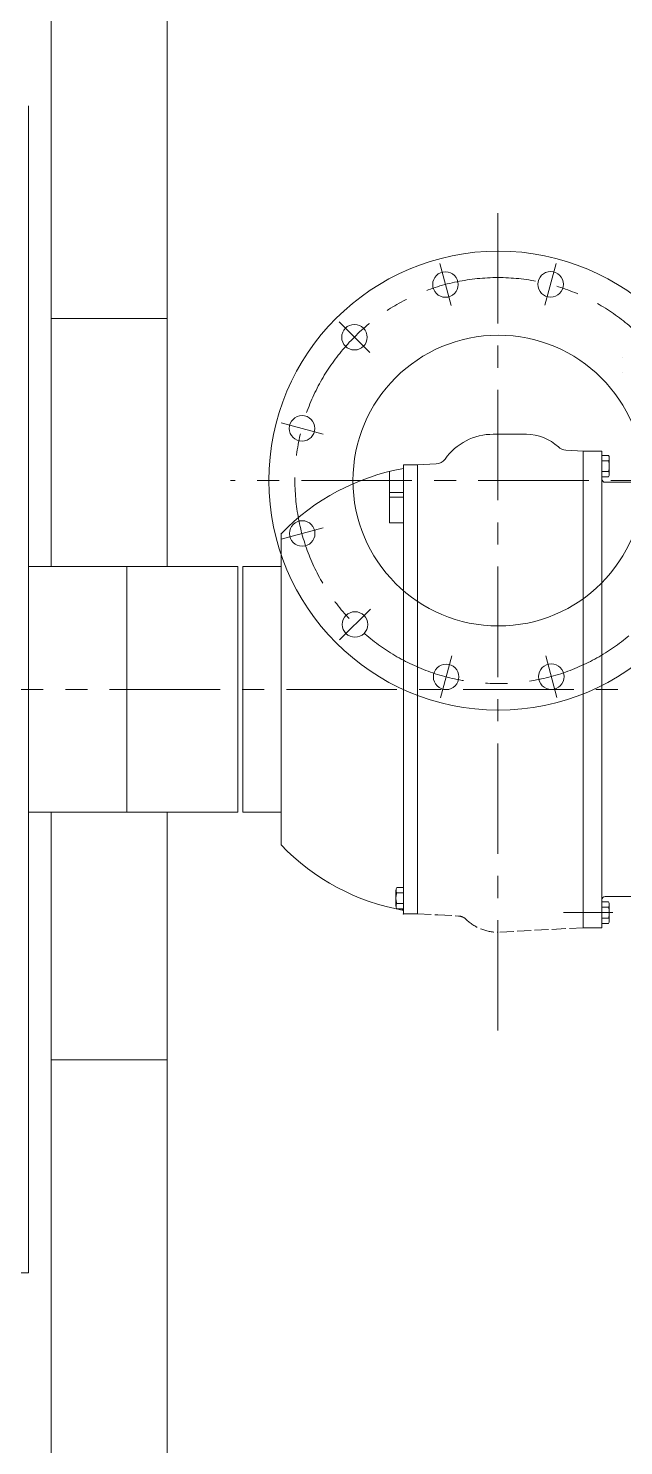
# Model space of a CAD drawing. Header units: inches. Extents: x 76 to 22091, y 292 to 17065.
# Drawn here: x 10788 to 11301, y 6576 to 7798 of the extents above; entities that cross this region are included whole.
import ezdxf

# ---------------------------------------------------------------- set-up
doc = ezdxf.new("R2010")
doc.units = ezdxf.units.IN
doc.header["$MEASUREMENT"] = 0
for name, pattern in [('ACAD_ISO02W100', [15, 12, -3]), ('CENTER', [50.8, 31.75, -6.35, 6.35, -6.35]), ('EB_DASH', [6, 3, -3])]:
    doc.linetypes.add(name, pattern=pattern)
for name, color, linetype, lineweight in [('CAXA0', 7, 'Continuous', 5), ('CAXA1', 5, 'CENTER', 5), ('CAXA2', 6, 'EB_DASH', 5), ('CAXA3', 7, 'Continuous', 5)]:
    doc.layers.add(name, color=color, linetype=linetype, lineweight=lineweight)

msp = doc.modelspace()

# ---------------------------------------------------------------- linework, layer by layer
at = {"color": 7, "linetype": 'Continuous', "lineweight": 5, "ltscale": 15}
for p, q in [((10807.51, 8278.36), (10807.51, 7334.38)), ((10907.51, 8278.58), (10907.51, 7334.38)), ((10807.51, 7122.38), (10807.51, 6178.36)), ((10907.51, 7122.38), (10907.51, 6178.36)), ((10907.51, 6908.96), (10807.51, 6908.96))]:
    msp.add_line(p, q, dxfattribs=at)
at = {"color": 7, "lineweight": 5}
msp.add_line((10907.51, 7548.19), (10807.51, 7548.19), dxfattribs=at)
at = {"layer": 'CAXA0', "color": 7, "linetype": 'Continuous', "lineweight": 5}
for p, q in [((10787.78, 6725.37), (10787.78, 7731.37)), ((11188.47, 7448.32), (11217.01, 7448.32)), ((11266.01, 7433.86), (11250.9, 7434.66)), ((11266.01, 7433.86), (11266.01, 7409.36)), ((11266.01, 7022.86), (11266.01, 7433.86)), ((11282.01, 7433.86), (11266.01, 7433.86)), ((11282.01, 7022.86), (11282.01, 7433.86)), ((11282.01, 7411.63), (11282.01, 7430.1)), ((11287.68, 7430.1), (11282.01, 7430.1)), ((11111.01, 7421.82), (11111.01, 7034.82)), ((11111.01, 7371.86), (11111.01, 7421.82)), ((11123.01, 7421.82), (11111.01, 7421.82)), ((11123.01, 7421.82), (11139.27, 7422.68)), ((11123.01, 7421.82), (11123.01, 7034.82)), ((11287.68, 7425.48), (11282.01, 7425.48)), ((11288.41, 7413.94), (11288.41, 7427.79)), ((11099.01, 7371.86), (11099.01, 7416.27)), ((11287.68, 7416.24), (11282.01, 7416.24)), ((11287.68, 7411.63), (11282.01, 7411.63)), ((11285.01, 7406.86), (11321, 7406.86)), ((11111.01, 7398.12), (11099.01, 7398.12)), ((11111.01, 7394.11), (11099.01, 7394.11)), ((11111.01, 7371.86), (11099.01, 7371.86)), ((11005.51, 7094.24), (11005.51, 7362.93)), ((10787.78, 7334.38), (10872.78, 7334.38)), ((10872.78, 7334.38), (10872.78, 7122.38)), ((10872.78, 7334.38), (10968.28, 7334.38)), ((10968.28, 7334.36), (10968.28, 7122.36)), ((10972.51, 7334.36), (10972.51, 7122.36)), ((10972.51, 7334.36), (11005.51, 7334.36)), ((10787.78, 7122.38), (10872.78, 7122.38)), ((10872.78, 7122.38), (10968.28, 7122.38)), ((10972.51, 7122.36), (11005.51, 7122.36)), ((11104.61, 7041.4), (11104.61, 7055.25)), ((11105.34, 7057.56), (11111.01, 7057.56)), ((11105.34, 7052.94), (11111.01, 7052.94)), ((11111.01, 7039.09), (11111.01, 7057.56)), ((11105.34, 7043.71), (11111.01, 7043.71)), ((11105.34, 7039.09), (11111.01, 7039.09)), ((11111.01, 7037.79), (11109.91, 7038.89)), ((11123.01, 7042.76), (11122.95, 7042.82)), ((11282.01, 7045.1), (11282.01, 7026.63)), ((11287.68, 7045.1), (11282.01, 7045.1)), ((11287.68, 7040.48), (11282.01, 7040.48)), ((11285.01, 7049.86), (11331, 7049.86)), ((11288.41, 7042.79), (11288.41, 7028.94)), ((11111.01, 7034.82), (11123.01, 7034.82)), ((11287.68, 7031.24), (11282.01, 7031.24)), ((11287.68, 7026.63), (11282.01, 7026.63)), ((11282.01, 7022.86), (11266.01, 7022.86)), ((11282.01, 7022.86), (11266.01, 7022.86)), ((10787.78, 6725.37), (9277.78, 6725.37))]:
    msp.add_line(p, q, dxfattribs=at)
for centre, radius in [((11192.84, 7408.36), 197.83), ((11147.22, 7577.4), 11), ((11237.85, 7577.56), 11), ((11068.81, 7531.94), 11), ((11192.84, 7408.36), 125.33), ((11023.64, 7453.37), 11), ((11023.8, 7362.74), 11), ((11069.26, 7284.33), 11), ((11147.83, 7239.16), 11), ((11238.46, 7239.32), 11)]:
    msp.add_circle(centre, radius, dxfattribs=at)
for centre, radius, start, end in [((11188.47, 7397.32), 51, 89.99998, 144.5979), ((11217.01, 7408.32), 40, 46.51566, 90.0001), ((11251.42, 7444.6), 10, 226.51567, 267), ((11284.39, 7427.79), 4.02, 324.96996, 35.03004), ((11138.75, 7432.66), 10, 273, 324.59791), ((11273.41, 7420.86), 15, 342.06607, 17.93393), ((11285.01, 7409.86), 3, 180, 270), ((11284.39, 7413.94), 4.02, 324.96996, 35.03004), ((11108.64, 7055.25), 4.02, 144.96996, 215.03004), ((11119.61, 7048.32), 15, 162.06607, 197.93393), ((11108.64, 7041.4), 4.02, 144.96996, 215.03004), ((11285.01, 7046.86), 3, 90, 180), ((11284.39, 7042.79), 4.02, 324.96996, 35.03004), ((11273.41, 7035.86), 15, 342.06607, 17.93393), ((11284.39, 7028.94), 4.02, 324.96996, 35.03004)]:
    msp.add_arc(centre, radius, start, end, dxfattribs=at)
msp.add_point((11111.01, 7034.82), dxfattribs=at)
at = {"layer": 'CAXA1', "linetype": 'CENTER', "lineweight": 5, "ltscale": 3}
for p, q in [((11192.51, 7638.99), (11192.51, 6922.63)), ((11142.38, 7595.48), (11152.07, 7559.32)), ((11242.7, 7595.64), (11233.01, 7559.48)), ((11055.58, 7545.17), (11082.05, 7518.7)), ((11005.56, 7458.21), (11041.72, 7448.52)), ((11423.14, 7408.36), (10961.88, 7408.36)), ((11005.72, 7357.89), (11041.89, 7367.58)), ((11056.03, 7271.1), (11082.5, 7297.57)), ((11142.99, 7221.08), (11152.68, 7257.24)), ((11243.31, 7221.24), (11233.62, 7257.4)), ((13086.6, 7228.36), (9138.6, 7228.36)), ((11291.41, 7035.86), (11249.01, 7035.86))]:
    msp.add_line(p, q, dxfattribs=at)
msp.add_circle((11192.51, 7408.36), 175, dxfattribs=at)
at = {"layer": 'CAXA2', "color": 7, "linetype": 'ACAD_ISO02W100', "lineweight": 5}
for p, q in [((11299.51, 7514.32), (11299.59, 7514.32)), ((11299.51, 7501.62), (11299.59, 7501.62)), ((11123.01, 7034.82), (11140.71, 7033.9)), ((11140.71, 7033.9), (11158.41, 7032.97)), ((11266.01, 7022.86), (11192.51, 7019.01)), ((11266.01, 7022.86), (11192.51, 7019.01))]:
    msp.add_line(p, q, dxfattribs=at)
for centre, radius, start, end in [((11157.89, 7022.98), 10, 45.94288, 87.00002), ((11192.51, 7058.77), 39.8, 225.94293, 270)]:
    msp.add_arc(centre, radius, start, end, dxfattribs=at)
at = {"layer": 'CAXA3', "color": 7, "linetype": 'Continuous', "lineweight": 5}
for start, end in [(100.12468, 135.94934), (223.86221, 259.87532)]:
    msp.add_arc((11145.03, 7228.32), 193.5, start, end, dxfattribs=at)

doc.saveas('drawing.dxf')
